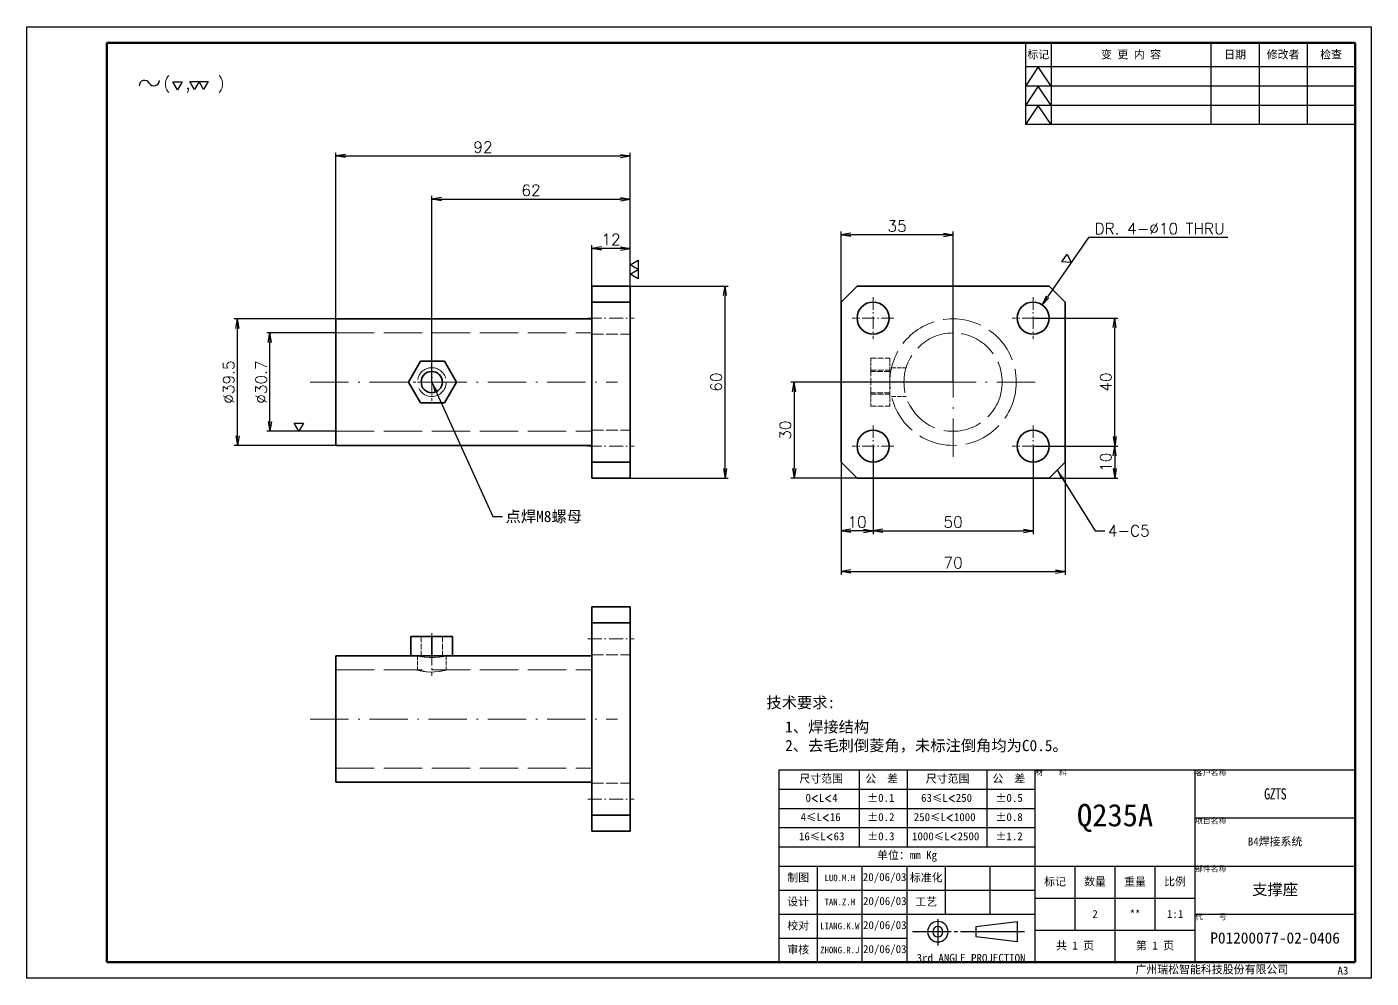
# Model space of a CAD drawing. Header units: millimetres. Extents: x -73083 to 81340, y -6859 to 6812.
# Drawn here: x 36523.8 to 36943.8, y -6850.2 to -6553.2 of the extents above; entities that cross this region are included whole.
import ezdxf

# ---------------------------------------------------------------- set-up
doc = ezdxf.new("R2010")
doc.units = ezdxf.units.MM
for name, pattern in [('AM_ISO02W050', [7.5, 6, -1.5]), ('AM_ISO08W050', [18, 12, -1.5, 3, -1.5]), ('CENTER-HOKUTO', [23, 20, -1, 1, -1]), ('DASHDOT', [18.5, 12, -3, 0.5, -3]), ('DASHED', [15, 12, -3])]:
    doc.linetypes.add(name, pattern=pattern)
doc.layers.add('A3', color=7, linetype='Continuous', plot=False)
for name, color, linetype, lineweight in [('AM_7', 2, 'AM_ISO08W050', 25), ('AM_HID', 1, 'AM_ISO02W050', 25), ('AM_VIS', 7, 'Continuous', 50), ('SOLID LINE', 7, 'Continuous', 30)]:
    doc.layers.add(name, color=color, linetype=linetype, lineweight=lineweight)
doc.layers.add('title_frame', color=7, linetype='Continuous')
doc.layers.add('word_dim', color=253, linetype='Continuous')
doc.styles.get("Standard").update_dxf_attribs({"font": 'romans.shx', "bigfont": 'bigfont.shx'})
doc.dimstyles.new('RS-1-1', dxfattribs={"dimtxt": 3.5, "dimasz": 3, "dimexe": 1, "dimexo": 0, "dimgap": 1, "dimtad": 3, "dimdec": 4, "dimdsep": 46, "dimtxsty": 'Standard', "dimblk1": 'OPEN', "dimblk2": 'OPEN', "dimsah": 1, "dimcen": 0, "dimclrd": 256, "dimclre": 256, "dimclrt": 3, "dimadec": 0, "dimazin": 0, "dimtfac": 1, "dimtdec": 4, "dimtmove": 0, "dimatfit": 3, "dimfxl": 0, "dimtolj": 1, "dimtzin": 0, "dimarcsym": 0})
doc.dimstyles.new('RS-1-1$0', dxfattribs={"dimtxt": 3.5, "dimasz": 3, "dimexe": 1, "dimexo": 0, "dimgap": 1, "dimtad": 3, "dimdsep": 46, "dimtxsty": 'Standard', "dimblk1": 'OPEN', "dimblk2": 'OPEN', "dimsah": 1, "dimcen": 0, "dimclrd": 256, "dimclre": 256, "dimclrt": 3, "dimadec": 0, "dimazin": 0, "dimtfac": 1, "dimtmove": 0, "dimatfit": 3, "dimfxl": 0, "dimtolj": 1, "dimtzin": 0, "dimarcsym": 0})
doc.dimstyles.new('RS-1-1$3', dxfattribs={"dimtxt": 3.5, "dimasz": 3, "dimexe": 1, "dimexo": 0, "dimgap": 1, "dimtad": 3, "dimtih": 1, "dimtoh": 1, "dimdsep": 46, "dimtxsty": 'Standard', "dimblk1": 'OPEN', "dimblk2": 'OPEN', "dimsah": 1, "dimcen": 0, "dimclrd": 256, "dimclre": 256, "dimclrt": 3, "dimadec": 0, "dimazin": 0, "dimtfac": 1, "dimtmove": 0, "dimatfit": 3, "dimfxl": 0, "dimtolj": 1, "dimtzin": 0, "dimarcsym": 0})

# ---------------------------------------------------------------- blocks, each defined once
blk = doc.blocks.new('_Open')
at = {"color": 0, "lineweight": -2}
for p, q in [((-1, 0.17), (0, 0)), ((-1, -0.17), (0, 0)), ((0, 0), (-1, 0))]:
    blk.add_line(p, q, dxfattribs=at)
blk = doc.blocks.new('*D657')
at = {"layer": 'DEFPOINTS', "color": 0, "linetype": 'Continuous', "ltscale": 5}
for p in [(36712.3, -6607.03), (36712.3, -6634.14), (36650.3, -6664.14)]:
    blk.add_point(p, dxfattribs=at)
at = {"layer": 'word_dim', "linetype": 'Continuous', "lineweight": -2, "ltscale": 5}
for p, q in [((36650.3, -6664.14), (36650.3, -6606.03)), ((36712.3, -6634.14), (36712.3, -6606.03)), ((36653.3, -6607.03), (36709.3, -6607.03))]:
    blk.add_line(p, q, dxfattribs=at)
at = {"layer": 'word_dim', "linetype": 'Continuous', "lineweight": -2, "ltscale": 5, "xscale": 3, "yscale": 3, "zscale": 3, "rotation": 180}
blk.add_blockref('_Open', (36650.3, -6607.03), dxfattribs=at)
at = {"layer": 'word_dim', "linetype": 'Continuous', "lineweight": -2, "ltscale": 5, "xscale": 3, "yscale": 3, "zscale": 3}
blk.add_blockref('_Open', (36712.3, -6607.03), dxfattribs=at)
at = {"layer": 'word_dim', "color": 3, "linetype": 'Continuous', "ltscale": 5, "insert": (36681.3, -6604.28), "char_height": 3.5, "attachment_point": 5}
blk.add_mtext('\\A1;62', dxfattribs=at)
blk = doc.blocks.new('*D658')
at = {"layer": 'DEFPOINTS', "color": 0, "linetype": 'Continuous', "ltscale": 5}
for p in [(36712.3, -6593.54), (36712.3, -6634.14), (36620.3, -6644.39)]:
    blk.add_point(p, dxfattribs=at)
at = {"layer": 'word_dim', "linetype": 'Continuous', "lineweight": -2, "ltscale": 5}
for p, q in [((36620.3, -6644.39), (36620.3, -6592.54)), ((36623.3, -6593.54), (36709.3, -6593.54)), ((36712.3, -6634.14), (36712.3, -6592.54))]:
    blk.add_line(p, q, dxfattribs=at)
at = {"layer": 'word_dim', "linetype": 'Continuous', "lineweight": -2, "ltscale": 5, "xscale": 3, "yscale": 3, "zscale": 3, "rotation": 180}
blk.add_blockref('_Open', (36620.3, -6593.54), dxfattribs=at)
at = {"layer": 'word_dim', "linetype": 'Continuous', "lineweight": -2, "ltscale": 5, "xscale": 3, "yscale": 3, "zscale": 3}
blk.add_blockref('_Open', (36712.3, -6593.54), dxfattribs=at)
at = {"layer": 'word_dim', "color": 3, "linetype": 'Continuous', "ltscale": 5, "insert": (36666.3, -6590.79), "char_height": 3.5, "attachment_point": 5}
blk.add_mtext('\\A1;92', dxfattribs=at)
blk = doc.blocks.new('*D659')
at = {"layer": 'DEFPOINTS', "color": 0, "linetype": 'Continuous', "ltscale": 5}
for p in [(36700.3, -6622.39), (36700.3, -6634.14), (36712.3, -6634.14)]:
    blk.add_point(p, dxfattribs=at)
at = {"layer": 'word_dim', "linetype": 'Continuous', "lineweight": -2, "ltscale": 5}
for p, q in [((36700.3, -6634.14), (36700.3, -6621.39)), ((36709.3, -6622.39), (36703.3, -6622.39)), ((36712.3, -6634.14), (36712.3, -6621.39))]:
    blk.add_line(p, q, dxfattribs=at)
at = {"layer": 'word_dim', "linetype": 'Continuous', "lineweight": -2, "ltscale": 5, "xscale": 3, "yscale": 3, "zscale": 3, "rotation": 180}
blk.add_blockref('_Open', (36700.3, -6622.39), dxfattribs=at)
at = {"layer": 'word_dim', "linetype": 'Continuous', "lineweight": -2, "ltscale": 5, "xscale": 3, "yscale": 3, "zscale": 3}
blk.add_blockref('_Open', (36712.3, -6622.39), dxfattribs=at)
at = {"layer": 'word_dim', "color": 3, "linetype": 'Continuous', "ltscale": 5, "insert": (36706.3, -6619.64), "char_height": 3.5, "attachment_point": 5}
blk.add_mtext('\\A1;12', dxfattribs=at)
blk = doc.blocks.new('shiage2')
at = {"layer": 'word_dim', "color": 3, "linetype": 'Continuous'}
for p, q in [((-1.44, 2.5), (4.33, 2.5)), ((0, 0), (-1.44, 2.5)), ((1.44, 2.5), (0, 0)), ((2.89, 0), (1.44, 2.5)), ((4.33, 2.5), (2.89, 0))]:
    blk.add_line(p, q, dxfattribs=at)
blk = doc.blocks.new('*D660')
at = {"layer": 'DEFPOINTS', "color": 0, "linetype": 'Continuous', "ltscale": 5}
for p in [(36589.59, -6644.39), (36620.3, -6644.39), (36620.3, -6683.89)]:
    blk.add_point(p, dxfattribs=at)
at = {"layer": 'word_dim', "linetype": 'Continuous', "lineweight": -2, "ltscale": 5}
for p, q in [((36620.3, -6644.39), (36588.59, -6644.39)), ((36589.59, -6680.89), (36589.59, -6647.39)), ((36620.3, -6683.89), (36588.59, -6683.89))]:
    blk.add_line(p, q, dxfattribs=at)
at = {"layer": 'word_dim', "linetype": 'Continuous', "lineweight": -2, "ltscale": 5, "xscale": 3, "yscale": 3, "zscale": 3}
for p, rotation in [((36589.59, -6644.39), 90), ((36589.59, -6683.89), 270)]:
    blk.add_blockref('_Open', p, dxfattribs=dict(at, rotation=rotation))
at = {"layer": 'word_dim', "color": 3, "linetype": 'Continuous', "ltscale": 5, "insert": (36586.84, -6664.14), "char_height": 3.5, "attachment_point": 5, "rotation": 90}
blk.add_mtext('\\A1;%%c39.5', dxfattribs=at)
blk = doc.blocks.new('*D661')
at = {"layer": 'DEFPOINTS', "color": 0, "linetype": 'Continuous', "ltscale": 5}
for p in [(36599.73, -6648.79), (36620.3, -6648.79), (36620.3, -6679.49)]:
    blk.add_point(p, dxfattribs=at)
at = {"layer": 'word_dim', "linetype": 'Continuous', "lineweight": -2, "ltscale": 5}
for p, q in [((36620.3, -6648.79), (36598.73, -6648.79)), ((36599.73, -6676.49), (36599.73, -6651.79)), ((36620.3, -6679.49), (36598.73, -6679.49))]:
    blk.add_line(p, q, dxfattribs=at)
at = {"layer": 'word_dim', "linetype": 'Continuous', "lineweight": -2, "ltscale": 5, "xscale": 3, "yscale": 3, "zscale": 3}
for p, rotation in [((36599.73, -6648.79), 90), ((36599.73, -6679.49), 270)]:
    blk.add_blockref('_Open', p, dxfattribs=dict(at, rotation=rotation))
at = {"layer": 'word_dim', "color": 3, "linetype": 'Continuous', "ltscale": 5, "insert": (36596.98, -6664.14), "char_height": 3.5, "attachment_point": 5, "rotation": 90}
blk.add_mtext('\\A1;%%c30.7', dxfattribs=at)
blk = doc.blocks.new('shiage1')
at = {"layer": 'word_dim', "color": 3, "linetype": 'Continuous'}
for p, q in [((0, 0), (-1.44, 2.5)), ((-1.44, 2.5), (1.44, 2.5)), ((1.44, 2.5), (0, 0))]:
    blk.add_line(p, q, dxfattribs=at)
blk = doc.blocks.new('*D662')
at = {"layer": 'DEFPOINTS', "color": 0, "linetype": 'Continuous', "ltscale": 5}
for p in [(36712.3, -6634.14), (36741.92, -6634.14), (36712.3, -6694.14)]:
    blk.add_point(p, dxfattribs=at)
at = {"layer": 'word_dim', "linetype": 'Continuous', "lineweight": -2, "ltscale": 5}
for p, q in [((36712.3, -6634.14), (36742.92, -6634.14)), ((36741.92, -6691.14), (36741.92, -6637.14)), ((36712.3, -6694.14), (36742.92, -6694.14))]:
    blk.add_line(p, q, dxfattribs=at)
at = {"layer": 'word_dim', "linetype": 'Continuous', "lineweight": -2, "ltscale": 5, "xscale": 3, "yscale": 3, "zscale": 3}
for p, rotation in [((36741.92, -6634.14), 90), ((36741.92, -6694.14), 270)]:
    blk.add_blockref('_Open', p, dxfattribs=dict(at, rotation=rotation))
at = {"layer": 'word_dim', "color": 3, "linetype": 'Continuous', "ltscale": 5, "insert": (36739.17, -6664.14), "char_height": 3.5, "attachment_point": 5, "rotation": 90}
blk.add_mtext('\\A1;60', dxfattribs=at)
blk = doc.blocks.new('*D663')
at = {"layer": 'DEFPOINTS', "color": 0, "linetype": 'Continuous', "ltscale": 5}
for p in [(36778.18, -6684.14), (36788.18, -6684.14), (36778.18, -6710.59)]:
    blk.add_point(p, dxfattribs=at)
at = {"layer": 'word_dim', "linetype": 'Continuous', "lineweight": -2, "ltscale": 5}
for p, q in [((36778.18, -6684.14), (36778.18, -6711.59)), ((36788.18, -6684.14), (36788.18, -6711.59)), ((36785.18, -6710.59), (36781.18, -6710.59))]:
    blk.add_line(p, q, dxfattribs=at)
at = {"layer": 'word_dim', "linetype": 'Continuous', "lineweight": -2, "ltscale": 5, "xscale": 3, "yscale": 3, "zscale": 3, "rotation": 180}
blk.add_blockref('_Open', (36778.18, -6710.59), dxfattribs=at)
at = {"layer": 'word_dim', "linetype": 'Continuous', "lineweight": -2, "ltscale": 5, "xscale": 3, "yscale": 3, "zscale": 3}
blk.add_blockref('_Open', (36788.18, -6710.59), dxfattribs=at)
at = {"layer": 'word_dim', "color": 3, "linetype": 'Continuous', "ltscale": 5, "insert": (36783.18, -6707.84), "char_height": 3.5, "attachment_point": 5}
blk.add_mtext('\\A1;10', dxfattribs=at)
blk = doc.blocks.new('*D664')
at = {"layer": 'DEFPOINTS', "color": 0, "linetype": 'Continuous', "ltscale": 5}
for p in [(36788.18, -6684.14), (36838.18, -6684.14), (36838.18, -6710.59)]:
    blk.add_point(p, dxfattribs=at)
at = {"layer": 'word_dim', "linetype": 'Continuous', "lineweight": -2, "ltscale": 5}
for p, q in [((36788.18, -6684.14), (36788.18, -6711.59)), ((36838.18, -6684.14), (36838.18, -6711.59)), ((36791.18, -6710.59), (36835.18, -6710.59))]:
    blk.add_line(p, q, dxfattribs=at)
at = {"layer": 'word_dim', "linetype": 'Continuous', "lineweight": -2, "ltscale": 5, "xscale": 3, "yscale": 3, "zscale": 3, "rotation": 180}
blk.add_blockref('_Open', (36788.18, -6710.59), dxfattribs=at)
at = {"layer": 'word_dim', "linetype": 'Continuous', "lineweight": -2, "ltscale": 5, "xscale": 3, "yscale": 3, "zscale": 3}
blk.add_blockref('_Open', (36838.18, -6710.59), dxfattribs=at)
at = {"layer": 'word_dim', "color": 3, "linetype": 'Continuous', "ltscale": 5, "insert": (36813.18, -6707.84), "char_height": 3.5, "attachment_point": 5}
blk.add_mtext('\\A1;50', dxfattribs=at)
blk = doc.blocks.new('*D665')
at = {"layer": 'DEFPOINTS', "color": 0, "linetype": 'Continuous', "ltscale": 5}
for p in [(36778.18, -6679.27), (36848.18, -6681.68), (36848.18, -6723.3)]:
    blk.add_point(p, dxfattribs=at)
at = {"layer": 'word_dim', "linetype": 'Continuous', "lineweight": -2, "ltscale": 5}
for p, q in [((36778.18, -6679.27), (36778.18, -6724.3)), ((36848.18, -6681.68), (36848.18, -6724.3)), ((36781.18, -6723.3), (36845.18, -6723.3))]:
    blk.add_line(p, q, dxfattribs=at)
at = {"layer": 'word_dim', "linetype": 'Continuous', "lineweight": -2, "ltscale": 5, "xscale": 3, "yscale": 3, "zscale": 3, "rotation": 180}
blk.add_blockref('_Open', (36778.18, -6723.3), dxfattribs=at)
at = {"layer": 'word_dim', "linetype": 'Continuous', "lineweight": -2, "ltscale": 5, "xscale": 3, "yscale": 3, "zscale": 3}
blk.add_blockref('_Open', (36848.18, -6723.3), dxfattribs=at)
at = {"layer": 'word_dim', "color": 3, "linetype": 'Continuous', "ltscale": 5, "insert": (36813.18, -6720.55), "char_height": 3.5, "attachment_point": 5}
blk.add_mtext('\\A1;70', dxfattribs=at)
blk = doc.blocks.new('*D666')
at = {"layer": 'DEFPOINTS', "color": 0, "linetype": 'Continuous', "ltscale": 5}
for p in [(36778.18, -6618.15), (36778.18, -6643.56), (36813.18, -6664.14)]:
    blk.add_point(p, dxfattribs=at)
at = {"layer": 'word_dim', "linetype": 'Continuous', "lineweight": -2, "ltscale": 5}
for p, q in [((36778.18, -6643.56), (36778.18, -6617.15)), ((36810.18, -6618.15), (36781.18, -6618.15)), ((36813.18, -6664.14), (36813.18, -6617.15))]:
    blk.add_line(p, q, dxfattribs=at)
at = {"layer": 'word_dim', "linetype": 'Continuous', "lineweight": -2, "ltscale": 5, "xscale": 3, "yscale": 3, "zscale": 3, "rotation": 180}
blk.add_blockref('_Open', (36778.18, -6618.15), dxfattribs=at)
at = {"layer": 'word_dim', "linetype": 'Continuous', "lineweight": -2, "ltscale": 5, "xscale": 3, "yscale": 3, "zscale": 3}
blk.add_blockref('_Open', (36813.18, -6618.15), dxfattribs=at)
at = {"layer": 'word_dim', "color": 3, "linetype": 'Continuous', "ltscale": 5, "insert": (36795.68, -6615.4), "char_height": 3.5, "attachment_point": 5}
blk.add_mtext('\\A1;35', dxfattribs=at)
blk = doc.blocks.new('*D667')
at = {"layer": 'DEFPOINTS', "color": 0, "linetype": 'Continuous', "ltscale": 5}
for p in [(36838.18, -6684.14), (36840.44, -6694.14), (36863.67, -6694.14)]:
    blk.add_point(p, dxfattribs=at)
at = {"layer": 'word_dim', "linetype": 'Continuous', "lineweight": -2, "ltscale": 5}
for p, q in [((36838.18, -6684.14), (36864.67, -6684.14)), ((36863.67, -6687.14), (36863.67, -6691.14)), ((36840.44, -6694.14), (36864.67, -6694.14))]:
    blk.add_line(p, q, dxfattribs=at)
at = {"layer": 'word_dim', "linetype": 'Continuous', "lineweight": -2, "ltscale": 5, "xscale": 3, "yscale": 3, "zscale": 3}
for p, rotation in [((36863.67, -6684.14), 90), ((36863.67, -6694.14), 270)]:
    blk.add_blockref('_Open', p, dxfattribs=dict(at, rotation=rotation))
at = {"layer": 'word_dim', "color": 3, "linetype": 'Continuous', "ltscale": 5, "insert": (36860.92, -6689.14), "char_height": 3.5, "attachment_point": 5, "rotation": 90}
blk.add_mtext('\\A1;10', dxfattribs=at)
blk = doc.blocks.new('*D668')
at = {"layer": 'DEFPOINTS', "color": 0, "linetype": 'Continuous', "ltscale": 5}
for p in [(36838.18, -6644.14), (36863.67, -6644.14), (36838.18, -6684.14)]:
    blk.add_point(p, dxfattribs=at)
at = {"layer": 'word_dim', "linetype": 'Continuous', "lineweight": -2, "ltscale": 5}
for p, q in [((36838.18, -6644.14), (36864.67, -6644.14)), ((36863.67, -6681.14), (36863.67, -6647.14)), ((36838.18, -6684.14), (36864.67, -6684.14))]:
    blk.add_line(p, q, dxfattribs=at)
at = {"layer": 'word_dim', "linetype": 'Continuous', "lineweight": -2, "ltscale": 5, "xscale": 3, "yscale": 3, "zscale": 3}
for p, rotation in [((36863.67, -6644.14), 90), ((36863.67, -6684.14), 270)]:
    blk.add_blockref('_Open', p, dxfattribs=dict(at, rotation=rotation))
at = {"layer": 'word_dim', "color": 3, "linetype": 'Continuous', "ltscale": 5, "insert": (36860.92, -6664.14), "char_height": 3.5, "attachment_point": 5, "rotation": 90}
blk.add_mtext('\\A1;40', dxfattribs=at)
blk = doc.blocks.new('*D669')
at = {"layer": 'DEFPOINTS', "color": 0, "linetype": 'Continuous', "ltscale": 5}
for p in [(36813.18, -6664.14), (36763.5, -6694.14), (36803.83, -6694.14)]:
    blk.add_point(p, dxfattribs=at)
at = {"layer": 'word_dim', "linetype": 'Continuous', "lineweight": -2, "ltscale": 5}
for p, q in [((36813.18, -6664.14), (36762.5, -6664.14)), ((36763.5, -6667.14), (36763.5, -6691.14)), ((36803.83, -6694.14), (36762.5, -6694.14))]:
    blk.add_line(p, q, dxfattribs=at)
at = {"layer": 'word_dim', "linetype": 'Continuous', "lineweight": -2, "ltscale": 5, "xscale": 3, "yscale": 3, "zscale": 3}
for p, rotation in [((36763.5, -6664.14), 90), ((36763.5, -6694.14), 270)]:
    blk.add_blockref('_Open', p, dxfattribs=dict(at, rotation=rotation))
at = {"layer": 'word_dim', "color": 3, "linetype": 'Continuous', "ltscale": 5, "insert": (36760.75, -6679.14), "char_height": 3.5, "attachment_point": 5, "rotation": 90}
blk.add_mtext('\\A1;30', dxfattribs=at)
blk = doc.blocks.new('*D670')
at = {"layer": 'DEFPOINTS', "color": 0, "linetype": 'Continuous', "ltscale": 5}
for p in [(36841, -6640.02), (36835.35, -6648.27)]:
    blk.add_point(p, dxfattribs=at)
at = {"layer": 'word_dim', "linetype": 'Continuous', "lineweight": -2, "ltscale": 5}
for p, q in [((36855.44, -6618.97), (36842.7, -6637.55)), ((36898.97, -6618.97), (36855.44, -6618.97))]:
    blk.add_line(p, q, dxfattribs=at)
at = {"layer": 'word_dim', "linetype": 'Continuous', "lineweight": -2, "ltscale": 5, "xscale": 3, "yscale": 3, "zscale": 3, "rotation": 235.5640537364266}
blk.add_blockref('_Open', (36841, -6640.02), dxfattribs=at)
at = {"layer": 'word_dim', "color": 3, "linetype": 'Continuous', "ltscale": 5, "insert": (36877.7, -6616.22), "char_height": 3.5, "attachment_point": 5}
blk.add_mtext('\\A1;DR. 4-∅10 THRU', dxfattribs=at)
blk = doc.blocks.new('shiage0')
at = {"layer": 'word_dim', "color": 3, "linetype": 'Continuous'}
for centre, start, end in [((1.69, 0), 30, 180), ((4.61, 1.69), 210, 0)]:
    blk.add_arc(centre, 1.69, start, end, dxfattribs=at)
blk = doc.blocks.new('11')
at = {"layer": 'title_frame', "color": 3, "linetype": 'Continuous'}
for points in [[(15.1, 3.38), (13.66, 5.88), (16.55, 5.88)], [(20.38, 3.57), (18.93, 6.07), (24.71, 6.07), (23.27, 3.57), (21.82, 6.07)]]:
    blk.add_lwpolyline(points, close=True, dxfattribs=at)
blk.add_blockref('shiage0', (3.13, 4.67), dxfattribs=at)
blk.add_text('(  ,   )', height=3.5, dxfattribs=at).set_placement((10.71, 3.7))

msp = doc.modelspace()

# ---------------------------------------------------------------- linework, layer by layer
at = {"color": 7, "lineweight": 35, "ltscale": 0.125}
for p, q in [((36700.30345, -6639.14312), (36700.30345, -6634.14312)), ((36712.30345, -6639.14312), (36712.30345, -6634.14312)), ((36700.30345, -6689.14312), (36700.30345, -6694.14312)), ((36712.30345, -6689.14312), (36712.30345, -6694.14312)), ((36700.30345, -6734.34332), (36700.30345, -6739.34332)), ((36712.30345, -6734.34332), (36712.30345, -6739.34332)), ((36700.30345, -6804.34332), (36700.30345, -6799.34332)), ((36712.30345, -6804.34332), (36712.30345, -6799.34332))]:
    msp.add_line(p, q, dxfattribs=at)
at = {"color": 7, "lineweight": 35, "ltscale": 0.3}
for p, q in [((36712.30345, -6634.14312), (36700.30345, -6634.14312)), ((36712.30345, -6639.14312), (36700.30345, -6639.14312)), ((36700.30345, -6689.14312), (36712.30345, -6689.14312)), ((36700.30345, -6694.14312), (36712.30345, -6694.14312)), ((36700.30345, -6734.34332), (36712.30345, -6734.34332)), ((36700.30345, -6739.34332), (36712.30345, -6739.34332)), ((36712.30345, -6799.34332), (36700.30345, -6799.34332)), ((36712.30345, -6804.34332), (36700.30345, -6804.34332))]:
    msp.add_line(p, q, dxfattribs=at)
at = {"color": 7, "lineweight": 35, "ltscale": 0.176777}
for p, q in [((36778.1765, -6639.14312), (36783.1765, -6634.14312)), ((36848.1765, -6639.14312), (36843.1765, -6634.14312)), ((36778.1765, -6689.14312), (36783.1765, -6694.14312)), ((36848.1765, -6689.14312), (36843.1765, -6694.14312))]:
    msp.add_line(p, q, dxfattribs=at)
at = {"color": 7, "lineweight": 35}
for p, q in [((36843.1765, -6634.14312), (36783.1765, -6634.14312)), ((36700.30345, -6639.14312), (36700.30345, -6689.14312)), ((36712.30345, -6639.14312), (36712.30345, -6689.14312)), ((36778.1765, -6639.14312), (36778.1765, -6689.14312)), ((36848.1765, -6689.14312), (36848.1765, -6639.14312)), ((36700.30345, -6644.39312), (36620.30345, -6644.39312)), ((36700.30345, -6683.89312), (36620.30345, -6683.89312)), ((36783.1765, -6694.14312), (36843.1765, -6694.14312)), ((36700.30345, -6739.34332), (36700.30345, -6799.34332)), ((36712.30345, -6739.34332), (36712.30345, -6799.34332)), ((36620.30345, -6749.59332), (36620.30345, -6789.09332)), ((36700.30345, -6749.59332), (36620.30345, -6749.59332)), ((36700.30345, -6789.09332), (36620.30345, -6789.09332))]:
    msp.add_line(p, q, dxfattribs=at)
at = {"color": 7, "lineweight": 35, "ltscale": 0.49375}
for p, q in [((36620.30345, -6644.39312), (36620.30345, -6664.14312)), ((36700.30345, -6644.39312), (36700.30345, -6664.14312)), ((36620.30345, -6664.14312), (36620.30345, -6683.89312)), ((36700.30345, -6664.14312), (36700.30345, -6683.89312))]:
    msp.add_line(p, q, dxfattribs=at)
at = {"color": 1, "linetype": 'DASHED', "lineweight": 13, "ltscale": 0.09382}
for p, q in [((36787.4265, -6656.63751), (36787.4265, -6660.39032)), ((36793.4265, -6656.63751), (36793.4265, -6660.39032)), ((36793.4265, -6664.14312), (36793.4265, -6660.39032))]:
    msp.add_line(p, q, dxfattribs=at)
at = {"color": 1, "linetype": 'DASHED', "lineweight": 13, "ltscale": 0.15}
for p, q in [((36787.4265, -6656.63751), (36793.4265, -6656.63751)), ((36787.4265, -6660.39032), (36793.4265, -6660.39032)), ((36787.4265, -6660.39032), (36793.4265, -6660.39032)), ((36793.4265, -6660.81964), (36787.4265, -6660.81964)), ((36793.4265, -6667.46661), (36787.4265, -6667.46661)), ((36787.4265, -6667.89581), (36793.4265, -6667.89581)), ((36787.4265, -6667.89581), (36793.4265, -6667.89581)), ((36787.4265, -6671.64874), (36793.4265, -6671.64874)), ((36646.97997, -6743.59332), (36646.97997, -6749.59332)), ((36646.97997, -6743.59332), (36646.97997, -6749.59332)), ((36650.30345, -6743.59332), (36650.30345, -6749.59332)), ((36650.30345, -6743.59332), (36650.30345, -6749.59332)), ((36653.62694, -6743.59332), (36653.62694, -6749.59332)), ((36653.62694, -6743.59332), (36653.62694, -6749.59332))]:
    msp.add_line(p, q, dxfattribs=at)
at = {"color": 7, "lineweight": 35, "ltscale": 0.187639}
for p, q in [((36646.75096, -6657.63911), (36642.99815, -6664.13911)), ((36654.25658, -6657.63911), (36658.00938, -6664.13911)), ((36646.75096, -6670.63911), (36642.99815, -6664.13911)), ((36658.00938, -6664.13911), (36654.25658, -6670.63911))]:
    msp.add_line(p, q, dxfattribs=at)
at = {"color": 7, "lineweight": 35, "ltscale": 0.18764}
for p, q in [((36654.25658, -6657.63911), (36646.75096, -6657.63911)), ((36646.75096, -6670.63911), (36654.25658, -6670.63911))]:
    msp.add_line(p, q, dxfattribs=at)
at = {"color": 1, "linetype": 'DASHED', "lineweight": 13, "ltscale": 0.187637}
msp.add_line((36787.4265, -6667.89581), (36787.4265, -6660.39032), dxfattribs=at)
at = {"color": 1, "linetype": 'DASHED', "lineweight": 13, "ltscale": 0.113873}
for p, q in [((36793.94603, -6659.64312), (36798.50096, -6659.64312)), ((36793.94603, -6668.64312), (36798.50096, -6668.64312))]:
    msp.add_line(p, q, dxfattribs=at)
at = {"color": 1, "linetype": 'DASHED', "lineweight": 13, "ltscale": 0.093817}
msp.add_line((36793.4265, -6667.89581), (36793.4265, -6664.14312), dxfattribs=at)
at = {"color": 1, "linetype": 'DASHED', "lineweight": 13, "ltscale": 0.093823}
for p, q in [((36787.4265, -6667.89581), (36787.4265, -6671.64874)), ((36793.4265, -6667.89581), (36793.4265, -6671.64874))]:
    msp.add_line(p, q, dxfattribs=at)
at = {"color": 7, "lineweight": 35, "ltscale": 0.1625}
for p, q in [((36650.30345, -6743.59332), (36643.80345, -6743.59332)), ((36656.80345, -6743.59332), (36650.30345, -6743.59332))]:
    msp.add_line(p, q, dxfattribs=at)
at = {"color": 7, "lineweight": 35, "ltscale": 0.15}
for p, q in [((36643.80345, -6743.59332), (36643.80345, -6749.59332)), ((36650.30345, -6743.59332), (36650.30345, -6749.59332)), ((36656.80345, -6743.59332), (36656.80345, -6749.59332))]:
    msp.add_line(p, q, dxfattribs=at)
at = {"color": 7, "lineweight": 35, "ltscale": 0.05}
msp.add_line((36643.80345, -6749.59332), (36656.80345, -6749.59332), dxfattribs=at)
at = {"color": 1, "linetype": 'DASHED', "lineweight": 13, "ltscale": 0.110001}
for p, q in [((36645.80345, -6749.59332), (36645.80345, -6753.99334)), ((36645.80345, -6749.59332), (36645.80345, -6753.99334)), ((36654.80345, -6749.59332), (36654.80345, -6753.99334)), ((36654.80345, -6749.59332), (36654.80345, -6753.99334))]:
    msp.add_line(p, q, dxfattribs=at)
at = {"color": 1, "linetype": 'DASHED', "lineweight": 13}
msp.add_line((36656.80345, -6749.59332), (36647.80345, -6749.59332), dxfattribs=at)
for points in [[(36652.46092, -6749.99212), (36650.99034, -6750.10052), (36649.46031, -6750.0943), (36648.00365, -6749.97577), (36647.27232, -6749.87542), (36645.80345, -6749.59332)], [(36648.14598, -6749.99212), (36649.61656, -6750.10052), (36651.14659, -6750.0943), (36652.60326, -6749.97577), (36653.33458, -6749.87542), (36654.80345, -6749.59332)], [(36652.46092, -6754.51007), (36651.14769, -6754.64349), (36649.76695, -6754.65789), (36648.58629, -6754.56756), (36647.85448, -6754.46478), (36646.62901, -6754.21478), (36645.80345, -6753.99334)], [(36652.46092, -6754.51007), (36651.29222, -6754.63446), (36650.06737, -6754.66583), (36648.85497, -6754.59649), (36648.02403, -6754.49176), (36647.26793, -6754.35711), (36646.62218, -6754.21307), (36645.80345, -6753.99334)]]:
    msp.add_lwpolyline(points, dxfattribs=at)
at = {"color": 7, "lineweight": 35}
for centre, radius in [((36788.1765, -6644.14312), 5), ((36838.1765, -6644.14312), 5), ((36650.30345, -6664.14312), 3.3235), ((36788.1765, -6684.14312), 5), ((36838.1765, -6684.14312), 5)]:
    msp.add_circle(centre, radius, dxfattribs=at)
at = {"color": 1, "linetype": 'DASHED', "lineweight": 13}
msp.add_circle((36650.30345, -6664.14312), 4.5, dxfattribs=at)
for centre, radius, start, end in [((36650.51012, -6729.04779), 21.07758, 257.0969863, 263.5599854), ((36650.09679, -6729.04779), 21.07758, 276.4400146, 282.9030137), ((36650.65733, -6737.58099), 17.1148, 253.5246787, 261.5621662), ((36649.94957, -6737.58099), 17.1148, 278.4378338, 286.4753213)]:
    msp.add_arc(centre, radius, start, end, dxfattribs=at)
at = {"layer": 'A3', "linetype": 'Continuous'}
msp.add_lwpolyline([(36523.78883, -6553.23229), (36943.78883, -6553.23229), (36943.78883, -6850.23229), (36523.78883, -6850.23229)], close=True, dxfattribs=at)
at = {"layer": 'AM_7', "linetype": 'DASHDOT', "lineweight": 13, "ltscale": 0.325}
for p, q in [((36788.1765, -6637.64312), (36788.1765, -6650.64312)), ((36838.1765, -6637.64312), (36838.1765, -6650.64312)), ((36794.6765, -6644.14312), (36781.6765, -6644.14312)), ((36844.6765, -6644.14312), (36831.6765, -6644.14312)), ((36788.1765, -6677.64312), (36788.1765, -6690.64312)), ((36838.1765, -6677.64312), (36838.1765, -6690.64312)), ((36794.6765, -6684.14312), (36781.6765, -6684.14312)), ((36844.6765, -6684.14312), (36831.6765, -6684.14312))]:
    msp.add_line(p, q, dxfattribs=at)
at = {"layer": 'AM_7', "linetype": 'DASHDOT', "lineweight": 13}
for p, q in [((36813.1765, -6638.46783), (36813.1765, -6689.81793)), ((36612.29955, -6664.14312), (36708.30345, -6664.14312)), ((36838.85228, -6664.14312), (36787.50462, -6664.14312)), ((36612.29955, -6769.34332), (36708.30345, -6769.34332))]:
    msp.add_line(p, q, dxfattribs=at)
at = {"layer": 'AM_7', "linetype": 'DASHDOT', "lineweight": 13, "ltscale": 0.360059}
for p, q in [((36699.10033, -6644.14312), (36713.50267, -6644.14312)), ((36699.10033, -6684.14312), (36713.50267, -6684.14312)), ((36699.10033, -6744.34332), (36713.50267, -6744.34332)), ((36699.10033, -6794.34332), (36713.50267, -6794.34332))]:
    msp.add_line(p, q, dxfattribs=at)
at = {"layer": 'AM_7', "color": 2, "linetype": 'DASHDOT', "lineweight": 13, "ltscale": 0.292499}
for p, q in [((36650.30345, -6658.29315), (36650.30345, -6669.9931)), ((36656.15343, -6664.14312), (36644.45348, -6664.14312))]:
    msp.add_line(p, q, dxfattribs=at)
at = {"layer": 'AM_7', "color": 2, "linetype": 'DASHDOT', "lineweight": 13, "ltscale": 0.179999}
msp.add_line((36794.02647, -6664.14312), (36786.82652, -6664.14312), dxfattribs=at)
at = {"layer": 'AM_7', "color": 2, "linetype": 'DASHDOT', "lineweight": 13, "ltscale": 0.140268}
msp.add_line((36793.35777, -6664.14312), (36798.96849, -6664.14312), dxfattribs=at)
at = {"layer": 'AM_7', "color": 2, "linetype": 'DASHDOT', "lineweight": 13, "ltscale": 0.333804}
msp.add_line((36650.30345, -6742.48016), (36650.30345, -6755.83233), dxfattribs=at)
at = {"layer": 'AM_HID', "linetype": 'DASHED', "lineweight": 13, "ltscale": 0.3}
for p, q in [((36700.30345, -6639.14312), (36712.30345, -6639.14312)), ((36700.30345, -6639.14312), (36712.30345, -6639.14312)), ((36700.30345, -6639.14312), (36712.30345, -6639.14312)), ((36700.30345, -6649.14312), (36712.30345, -6649.14312)), ((36700.30345, -6649.14312), (36712.30345, -6649.14312)), ((36700.30345, -6679.14312), (36712.30345, -6679.14312)), ((36700.30345, -6679.14312), (36712.30345, -6679.14312)), ((36712.30345, -6689.14312), (36700.30345, -6689.14312)), ((36700.30345, -6689.14312), (36712.30345, -6689.14312)), ((36700.30345, -6689.14312), (36712.30345, -6689.14312)), ((36712.30345, -6739.34332), (36700.30345, -6739.34332)), ((36700.30345, -6739.34332), (36712.30345, -6739.34332)), ((36700.30345, -6739.34332), (36712.30345, -6739.34332)), ((36700.30345, -6749.34332), (36712.30345, -6749.34332)), ((36700.30345, -6749.34332), (36712.30345, -6749.34332)), ((36700.30345, -6789.34332), (36712.30345, -6789.34332)), ((36700.30345, -6789.34332), (36712.30345, -6789.34332)), ((36700.30345, -6799.34332), (36712.30345, -6799.34332)), ((36700.30345, -6799.34332), (36712.30345, -6799.34332)), ((36700.30345, -6799.34332), (36712.30345, -6799.34332))]:
    msp.add_line(p, q, dxfattribs=at)
at = {"layer": 'AM_HID', "linetype": 'DASHED', "lineweight": 13}
for p, q in [((36620.30345, -6648.79303), (36700.30345, -6648.79303)), ((36620.30345, -6679.49322), (36700.30345, -6679.49322)), ((36700.30345, -6749.59332), (36700.30345, -6789.09332)), ((36620.30345, -6753.99322), (36700.30345, -6753.99322)), ((36620.30345, -6784.69342), (36700.30345, -6784.69342))]:
    msp.add_line(p, q, dxfattribs=at)
for radius in [19.75, 15.35]:
    msp.add_circle((36813.1765, -6664.14312), radius, dxfattribs=at)
at = {"layer": 'AM_VIS', "linetype": 'Continuous'}
for p, q in [((36938.78883, -6558.23229), (36548.78883, -6558.23229)), ((36548.78883, -6845.23229), (36548.78883, -6558.23229)), ((36938.78883, -6845.23229), (36938.78883, -6558.23229)), ((36938.78883, -6845.23229), (36548.78883, -6845.23229))]:
    msp.add_line(p, q, dxfattribs=at)
at = {"layer": 'title_frame', "linetype": 'Continuous'}
for p, q in [((36835.78883, -6558.23229), (36835.78883, -6583.73229)), ((36843.78883, -6558.23229), (36843.78883, -6583.73229)), ((36893.78883, -6583.73229), (36893.78883, -6558.23229)), ((36908.78883, -6558.23229), (36908.78883, -6583.73229)), ((36923.78883, -6558.23229), (36923.78883, -6583.73229)), ((36938.78883, -6583.73229), (36938.78883, -6558.23229)), ((36938.78883, -6565.73229), (36835.78883, -6565.73229)), ((36839.78883, -6565.73229), (36835.78883, -6571.73229)), ((36843.78883, -6571.73229), (36839.78883, -6565.73229)), ((36938.78883, -6571.73229), (36835.78883, -6571.73229)), ((36839.78883, -6571.73229), (36835.78883, -6577.73229)), ((36843.78883, -6577.73229), (36839.78883, -6571.73229)), ((36938.78883, -6577.73229), (36835.78883, -6577.73229)), ((36839.78883, -6577.73229), (36835.78883, -6583.73229)), ((36843.78883, -6583.73229), (36839.78883, -6577.73229)), ((36938.78883, -6583.73229), (36835.78883, -6583.73229)), ((36758.78883, -6785.23229), (36938.78883, -6785.23229)), ((36758.78883, -6845.23229), (36758.78883, -6785.23229)), ((36783.78883, -6785.23229), (36783.78883, -6809.23229)), ((36798.78883, -6785.23229), (36798.78883, -6809.23229)), ((36823.78883, -6809.23229), (36823.78883, -6785.23229)), ((36838.78883, -6845.23229), (36838.78883, -6785.23229)), ((36888.78883, -6845.23229), (36888.78883, -6785.23229)), ((36938.78883, -6845.23229), (36938.78883, -6785.23229)), ((36758.78883, -6791.23229), (36838.78883, -6791.23229)), ((36758.78883, -6797.23229), (36838.78883, -6797.23229)), ((36758.78883, -6803.23229), (36838.78883, -6803.23229)), ((36888.78883, -6800.23229), (36938.78883, -6800.23229)), ((36758.78883, -6809.23229), (36838.78883, -6809.23229)), ((36758.78883, -6815.23229), (36938.78883, -6815.23229)), ((36770.78883, -6845.23229), (36770.78883, -6815.23229)), ((36770.78883, -6845.23229), (36770.78883, -6815.23229)), ((36784.78883, -6845.23229), (36784.78883, -6815.23229)), ((36784.78883, -6845.23229), (36784.78883, -6815.23229)), ((36798.78883, -6845.23229), (36798.78883, -6815.23229)), ((36798.78883, -6845.23229), (36798.78883, -6815.23229)), ((36810.78883, -6830.23229), (36810.78883, -6815.23229)), ((36824.78883, -6830.23229), (36824.78883, -6815.23229)), ((36851.28883, -6835.23229), (36851.28883, -6815.23229)), ((36863.78883, -6845.23229), (36863.78883, -6815.23229)), ((36876.28883, -6835.23229), (36876.28883, -6815.23229)), ((36758.78883, -6822.73229), (36838.78883, -6822.73229)), ((36838.78883, -6825.23229), (36888.78883, -6825.23229)), ((36758.78883, -6830.23229), (36838.78883, -6830.23229)), ((36888.78883, -6830.23229), (36938.78883, -6830.23229)), ((36838.78883, -6835.23229), (36888.78883, -6835.23229)), ((36758.78883, -6837.73229), (36798.78883, -6837.73229)), ((36758.78883, -6837.73229), (36798.78883, -6837.73229)), ((36758.78883, -6845.23229), (36938.78883, -6845.23229)), ((36758.78883, -6845.23229), (36938.78883, -6845.23229))]:
    msp.add_line(p, q, dxfattribs=at)
at = {"layer": 'title_frame', "color": 2, "linetype": 'CENTER-HOKUTO'}
for p, q in [((36808.42332, -6831.81388), (36808.42332, -6840.08268)), ((36835.52892, -6835.74988), (36800.52092, -6835.74988))]:
    msp.add_line(p, q, dxfattribs=at)
at = {"layer": 'title_frame', "color": 3, "linetype": 'Continuous'}
for p, q in [((36820.42332, -6834.14988), (36833.22332, -6832.54988)), ((36833.22332, -6832.54988), (36833.22332, -6838.94988)), ((36820.42332, -6837.34988), (36820.42332, -6834.14988)), ((36833.22332, -6838.94988), (36820.42332, -6837.34988))]:
    msp.add_line(p, q, dxfattribs=at)
for radius in [3.2, 1.6]:
    msp.add_arc((36808.42332, -6835.74988), radius, 0, 359.9893827, dxfattribs=at)

# ---------------------------------------------------------------- block references
at = {"layer": 'word_dim', "color": 3, "linetype": 'Continuous', "ltscale": 5}
for name, p in [('11', (36555.74848, -6576.29856)), ('shiage1', (36608.7372, -6679.49322))]:
    msp.add_blockref(name, p, dxfattribs=at)
for name, p, rotation in [('shiage2', (36712.30345, -6627.52086), 270), ('shiage1', (36850.05108, -6626.82406), 55.56405373677731)]:
    msp.add_blockref(name, p, dxfattribs=dict(at, rotation=rotation))

# ---------------------------------------------------------------- texts
at = {"layer": 'SOLID LINE', "ltscale": 0.5}
for s, insert, char_height, width, attachment_point in [('\\pt15;{\\fSimHei|b0|i0|c134|p2;\\C3;标记}', (36839.78883, -6561.98229), 2.5, 8, 5), ('\\pt15;{\\fSimHei|b0|i0|c134|p2;\\C3;变 更 内 容}', (36868.78883, -6561.98229), 2.5, 50, 5), ('\\pt15;{\\fSimHei|b0|i0|c134|p2;\\C3;日期}', (36901.28883, -6561.98229), 2.5, 15, 5), ('\\pt15;{\\fSimHei|b0|i0|c134|p2;\\C3;修改者}', (36916.28883, -6561.98229), 2.5, 15, 5), ('\\pt15;{\\fSimHei|b0|i0|c134|p2;\\C3;检查}', (36931.28883, -6561.98229), 2.5, 15, 5), ('\\pt21;{\\fSimHei|b0|i0|c134|p2;\\C3;技术要求:}', (36754.85039, -6762.4542), 3.5, 30.060526, 1), ('\\pt21;{\\fSimHei|b0|i0|c134|p2;\\C3;\\P1、焊接结构\\P2、去毛刺倒菱角，未标注倒角均为C0.5。}', (36760.69971, -6764.19541), 3.5, 111.5909352, 1), ('\\pt15;{\\fSimHei|b0|i0|c134|p2;\\C3;尺寸范围}', (36765.1088, -6786.70336), 2.5, 45.3015188, 1), ('\\pt15;{\\fSimHei|b0|i0|c134|p2;\\C3;公  差}', (36785.76254, -6786.70336), 2.5, 45.3015188, 1), ('\\pt15;{\\fSimHei|b0|i0|c134|p2;\\C3;尺寸范围}', (36804.65625, -6786.70336), 2.5, 45.3015188, 1), ('\\pt15;{\\fSimHei|b0|i0|c134|p2;\\C3;公  差}', (36825.4949, -6786.70336), 2.5, 45.3015188, 1), ('{\\fSimHei|b0|i0|c134|p2;\\C3;材    料}', (36838.78883, -6785.23229), 1.75, 50, 1), ('\\pt10.5;{\\fSimHei|b0|i0|c134|p2;\\C3;客户名称}', (36888.78883, -6785.23229), 1.75, 50, 1), ('{\\fSimHei|b0|i0|c134|p2;\\W0.8;\\T0.9;\\C3;GZTS}', (36913.78883, -6792.73229), 3.5, 50, 5), ('\\pt15;{\\fSimHei|b0|i0|c134|p2;\\C3;0\\Fromans,bigfont|c134;\\H0.9583x;<\\fSimHei|b0|i0|c134|p2;\\H1.044x;L\\Fromans,bigfont|c134;\\H0.9583x;<\\fSimHei|b0|i0|c134|p2;\\H1.044x;4}', (36767.06937, -6792.70336), 2.5, 45.3015188, 1), ('\\pt15;{\\fSimHei|b0|i0|c134|p2;\\C3;%%P0.1}', (36786.37117, -6792.70336), 2.5, 45.3015188, 1), ('\\pt15;{\\fSimHei|b0|i0|c134|p2;\\C3;63\\H0.9583x;≤\\H1.044x;L\\Fromans,bigfont|c134;\\H0.9579x;<\\fSimHei|b0|i0|c134|p2;\\H1.044x;250}', (36803.17252, -6792.70336), 2.5, 45.3015188, 1), ('\\pt15;{\\fSimHei|b0|i0|c134|p2;\\C3;%%P0.5}', (36826.4415, -6792.70336), 2.5, 45.3015188, 1), ('\\pt15;{\\fSimHei|b0|i0|c134|p2;\\C3;4\\H0.9583x;≤\\H1.043x;L\\Fromans,bigfont|c134;\\H0.9588x;<\\fSimHei|b0|i0|c134|p2;\\H1.043x;16}', (36765.53535, -6798.70336), 2.5, 45.3015188, 1), ('\\pt15;{\\fSimHei|b0|i0|c134|p2;\\C3;%%P0.2}', (36786.37117, -6798.70336), 2.5, 45.3015188, 1), ('\\pt15;{\\fSimHei|b0|i0|c134|p2;\\C3;250\\H0.9583x;≤\\H1.044x;L\\Fromans,bigfont|c134;\\H0.9579x;<\\fSimHei|b0|i0|c134|p2;\\H1.044x;1000}', (36800.88987, -6798.70336), 2.5, 45.3015188, 1), ('\\pt15;{\\fSimHei|b0|i0|c134|p2;\\C3;%%P0.8}', (36826.4415, -6798.70336), 2.5, 45.3015188, 1), ('\\pt42;{\\fSimHei|b0|i0|c134|p2;\\C3;Q235A}', (36863.78883, -6800.23229), 7, 50, 5), ('\\pt10.5;{\\fSimHei|b0|i0|c134|p2;\\C3;项目名称}', (36888.78883, -6800.23229), 1.75, 50, 1), ('\\pt15;{\\fSimHei|b0|i0|c134|p2;\\C3;16\\H0.9583x;≤\\H1.044x;L\\Fromans,bigfont|c134;\\H0.9579x;<\\fSimHei|b0|i0|c134|p2;\\H1.044x;63}', (36765.0203, -6804.70336), 2.5, 45.3015188, 1), ('\\pt15;{\\fSimHei|b0|i0|c134|p2;\\C3;%%P0.3}', (36786.37117, -6804.70336), 2.5, 45.3015188, 1), ('\\pt15;{\\fSimHei|b0|i0|c134|p2;\\C3;%%P1.2}', (36826.4415, -6804.70336), 2.5, 45.3015188, 1), ('{\\fSimHei|b0|i0|c134|p2;\\C3;B4焊接系统}', (36913.78883, -6807.73229), 2.5, 50, 5), ('\\pt15;{\\fSimHei|b0|i0|c134|p2;\\C3;单位：mm Kg}', (36798.78883, -6812.23229), 2.5, 80, 5), ('\\pt10.5;{\\fSimHei|b0|i0|c134|p2;\\C3;部件名称}', (36888.78883, -6815.23229), 1.75, 50, 1), ('\\pt15;{\\fSimHei|b0|i0|c134|p2;\\C3;制图}', (36764.78883, -6818.98229), 2.5, 12, 5), ('\\pt60;{\\fSimHei|b0|i0|c134|p2;\\C3;制图}', (36764.78883, -6818.98229), 2.5, 12, 5), ('\\pt288;{\\fSimHei|b0|i0|c134|p2;\\H0.8x;\\C3;LUO.M.H}', (36777.78883, -6818.98229), 2.5, 14, 5), ('\\pt60;{\\fSimHei|b0|i0|c134|p2;\\C3;20/06/03}', (36791.78883, -6818.98229), 2.5, 14, 5), ('\\pt15;{\\fSimHei|b0|i0|c134|p2;\\C3;标准化}', (36804.78883, -6818.98229), 2.5, 12, 5), ('\\pt15;{\\fSimHei|b0|i0|c134|p2;\\C3;标记}', (36845.03883, -6820.23229), 2.5, 12.5, 5), ('\\pt15;{\\fSimHei|b0|i0|c134|p2;\\C3;数量}', (36857.53883, -6820.23229), 2.5, 12.5, 5), ('\\pt15;{\\fSimHei|b0|i0|c134|p2;\\C3;重量}', (36870.03883, -6820.23229), 2.5, 12.5, 5), ('\\pt15;{\\fSimHei|b0|i0|c134|p2;\\C3;比例}', (36882.53883, -6820.23229), 2.5, 12.5, 5), ('{\\fSimHei|b0|i0|c134|p2;\\C3;支撑座}', (36913.78883, -6822.73229), 3.5, 50, 5), ('\\pt15;{\\fSimHei|b0|i0|c134|p2;\\C3;设计}', (36764.78883, -6826.48229), 2.5, 12, 5), ('\\pt60;{\\fSimHei|b0|i0|c134|p2;\\C3;设计}', (36764.78883, -6826.48229), 2.5, 12, 5), ('\\pt60;{\\fSimHei|b0|i0|c134|p2;\\C3;20/06/03}', (36791.83947, -6826.48229), 2.5, 13.8987286, 5), ('\\pt15;{\\fSimHei|b0|i0|c134|p2;\\C3;工艺}', (36804.78883, -6826.48229), 2.5, 12, 5), ('\\pt288;{\\fSimHei|b0|i0|c134|p2;\\H0.8x;\\C3;TAN.Z.H}', (36777.78883, -6826.48229), 2.5, 14, 5), ('\\pt15;{\\fSimHei|b0|i0|c134|p2;\\C3;2}', (36857.53883, -6830.23229), 2.5, 12.5, 5), ('\\pt15;{\\fSimHei|b0|i0|c134|p2;\\C3;**}', (36870.03883, -6830.23229), 2.5, 12.5, 5), ('\\pt15;{\\fSimHei|b0|i0|c134|p2;\\C3;1:1}', (36882.53883, -6830.23229), 2.5, 12.5, 5), ('\\pt15;{\\fSimHei|b0|i0|c134|p2;\\C3;校对}', (36764.78883, -6833.98229), 2.5, 12, 5), ('\\pt60;{\\fSimHei|b0|i0|c134|p2;\\C3;校对}', (36764.78883, -6833.98229), 2.5, 12, 5), ('\\pt288;{\\fSimHei|b0|i0|c134|p2;\\H0.8x;\\C3;LIANG.K.W}', (36777.78883, -6833.98229), 2.5, 14, 5), ('\\pt60;{\\fSimHei|b0|i0|c134|p2;\\C3;20/06/03}', (36791.83947, -6833.98229), 2.5, 13.8987286, 5), ('\\pt10.5;{\\fSimHei|b0|i0|c134|p2;\\C3;代    号}', (36888.78883, -6830.23229), 1.75, 50, 1), ('{\\fSimHei|b0|i0|c134|p2;\\C3;P01200077-02-0406}', (36913.78883, -6837.73229), 3.5, 50, 5), ('\\pt15;{\\fSimHei|b0|i0|c134|p2;\\C3;审核}', (36764.78883, -6841.48229), 2.5, 12, 5), ('\\pt60;{\\fSimHei|b0|i0|c134|p2;\\C3;审核}', (36764.78883, -6841.48229), 2.5, 12, 5), ('\\pt288;{\\fSimHei|b0|i0|c134|p2;\\H0.8x;\\C3;ZHONG.R.J}', (36777.78883, -6841.48229), 2.5, 14, 5), ('\\pt60;{\\fSimHei|b0|i0|c134|p2;\\C3;20/06/03}', (36791.83947, -6841.48229), 2.5, 13.8987286, 5), ('\\pt15;{\\fSimHei|b0|i0|c134|p2;\\C3;共 1 页}', (36851.28883, -6840.23229), 2.5, 25, 5), ('\\pt15;{\\fSimHei|b0|i0|c134|p2;\\C3;第 1 页}', (36876.28883, -6840.23229), 2.5, 25, 5), ('{\\fSimHei|b0|i0|c134|p2;\\C3;3rd ANGLE PROJECTION}', (36818.78883, -6845.23229), 2.5, 40, 8), ('\\pt15;{\\fSimHei|b0|i0|c134|p2;\\C3;广州瑞松智能科技股份有限公司}', (36870.15745, -6846.26777), 2.5, 78.5618081, 1), ('\\pt15;{\\fSimHei|b0|i0|c134|p2;\\C3;A3}', (36933.2777, -6846.6297), 2.5, 78.5618081, 1)]:
    msp.add_mtext(s, dxfattribs=dict(at, insert=insert, char_height=char_height, width=width, attachment_point=attachment_point))
at = {"layer": 'SOLID LINE', "ltscale": 0.5, "insert": (36800.34118, -6804.70336), "char_height": 2.5, "width": 45.3015188, "attachment_point": 1, "line_spacing_factor": 0.72}
msp.add_mtext('\\pt15;{\\fSimHei|b0|i0|c134|p2;\\C3;1000\\H0.9583x;≤\\H1.044x;L\\Fromans,bigfont|c134;\\H0.9579x;<\\fSimHei|b0|i0|c134|p2;\\H1.044x;2500}', dxfattribs=at)
at = {"layer": 'word_dim', "color": 3, "linetype": 'Continuous', "ltscale": 5, "char_height": 3.5, "attachment_point": 1}
for s, insert in [('{\\fNSimSun|b0|i0|c134|p49;点焊M8螺母}', (36673.35775, -6704.32896)), ('\\A1;4-C5', (36861.55618, -6708.81825))]:
    msp.add_mtext(s, dxfattribs=dict(at, insert=insert))

# ---------------------------------------------------------------- dimensions: what is measured, and where the dimension line sits
at = {"layer": 'word_dim', "linetype": 'Continuous', "ltscale": 5}
for base, p1, p2, picture, middle in [((36712.30345, -6593.53748), (36620.30345, -6644.39312), (36712.30345, -6634.14312), '*D658', (36666.30345, -6590.78748)), ((36712.30345, -6607.02582), (36650.30345, -6664.14312), (36712.30345, -6634.14312), '*D657', (36681.30345, -6604.27582)), ((36778.1765, -6618.14651), (36813.17845, -6664.14312), (36778.1765, -6643.55848), '*D666', (36795.67748, -6615.39651)), ((36700.30345, -6622.38738), (36712.30345, -6634.14312), (36700.30345, -6634.14312), '*D659', (36706.30345, -6619.63738)), ((36848.1765, -6723.29893), (36778.1765, -6679.26634), (36848.1765, -6681.67617), '*D665', (36813.1765, -6720.54893)), ((36778.1765, -6710.59304), (36788.1765, -6684.14312), (36778.1765, -6684.14312), '*D663', (36783.1765, -6707.84304)), ((36838.1765, -6710.59304), (36788.1765, -6684.14312), (36838.1765, -6684.14312), '*D664', (36813.1765, -6707.84304))]:
    dim = msp.add_linear_dim(base=base, p1=p1, p2=p2, dimstyle='RS-1-1$0', dxfattribs=at)
    dim.commit()
    dim.dimension.update_dxf_attribs({"geometry": picture, "text_midpoint": middle})
dim = msp.add_diameter_dim_2p(p1=(36835.34908, -6648.26692), p2=(36841.00392, -6640.01933), text='DR. 4-<> THRU', dimstyle='RS-1-1$3', override={"dimtofl": 0}, dxfattribs=at)
dim.commit()
dim.dimension.update_dxf_attribs({"geometry": '*D670', "text_midpoint": (36877.70365, -6618.96872), "dimtype": 163})
for base, p1, p2, picture, middle in [((36741.92144, -6634.14312), (36712.30345, -6694.14312), (36712.30345, -6634.14312), '*D662', (36739.17144, -6664.14312)), ((36863.67356, -6644.14312), (36838.1765, -6684.14312), (36838.1765, -6644.14312), '*D668', (36860.92356, -6664.14312)), ((36763.49521, -6694.14312), (36813.1765, -6664.14312), (36803.82974, -6694.14312), '*D669', (36760.74521, -6679.14312)), ((36863.67356, -6694.14312), (36838.1765, -6684.14312), (36840.43746, -6694.14312), '*D667', (36860.92356, -6689.14312))]:
    dim = msp.add_linear_dim(base=base, p1=p1, p2=p2, angle=90, dimstyle='RS-1-1$0', dxfattribs=at)
    dim.commit()
    dim.dimension.update_dxf_attribs({"geometry": picture, "text_midpoint": middle})
for base, p1, p2, picture, middle in [((36589.58599, -6644.39312), (36620.30345, -6683.89312), (36620.30345, -6644.39312), '*D660', (36586.83599, -6664.14312)), ((36599.72971, -6648.79303), (36620.30345, -6679.49322), (36620.30345, -6648.79303), '*D661', (36596.97971, -6664.14312))]:
    dim = msp.add_linear_dim(base=base, p1=p1, p2=p2, angle=90, text='%%c<>', dimstyle='RS-1-1$0', dxfattribs=at)
    dim.commit()
    dim.dimension.update_dxf_attribs({"geometry": picture, "text_midpoint": middle})

# ---------------------------------------------------------------- leaders
at = {"layer": 'word_dim', "linetype": 'Continuous', "ltscale": 5, "annotation_type": 0, "has_hookline": 1, "hookline_direction": 0}
for points, text_width in [([(36650.30345, -6664.14312), (36669.35775, -6706.07896), (36672.35775, -6706.07896)], 24.28611), ([(36845.6765, -6691.64312), (36857.55618, -6710.56825), (36860.55618, -6710.56825)], 13.5)]:
    msp.add_leader(points, dimstyle='RS-1-1', override={"dimgap": 1, "dimtad": 0}, dxfattribs=dict(at, text_width=text_width))

doc.saveas('drawing.dxf')
